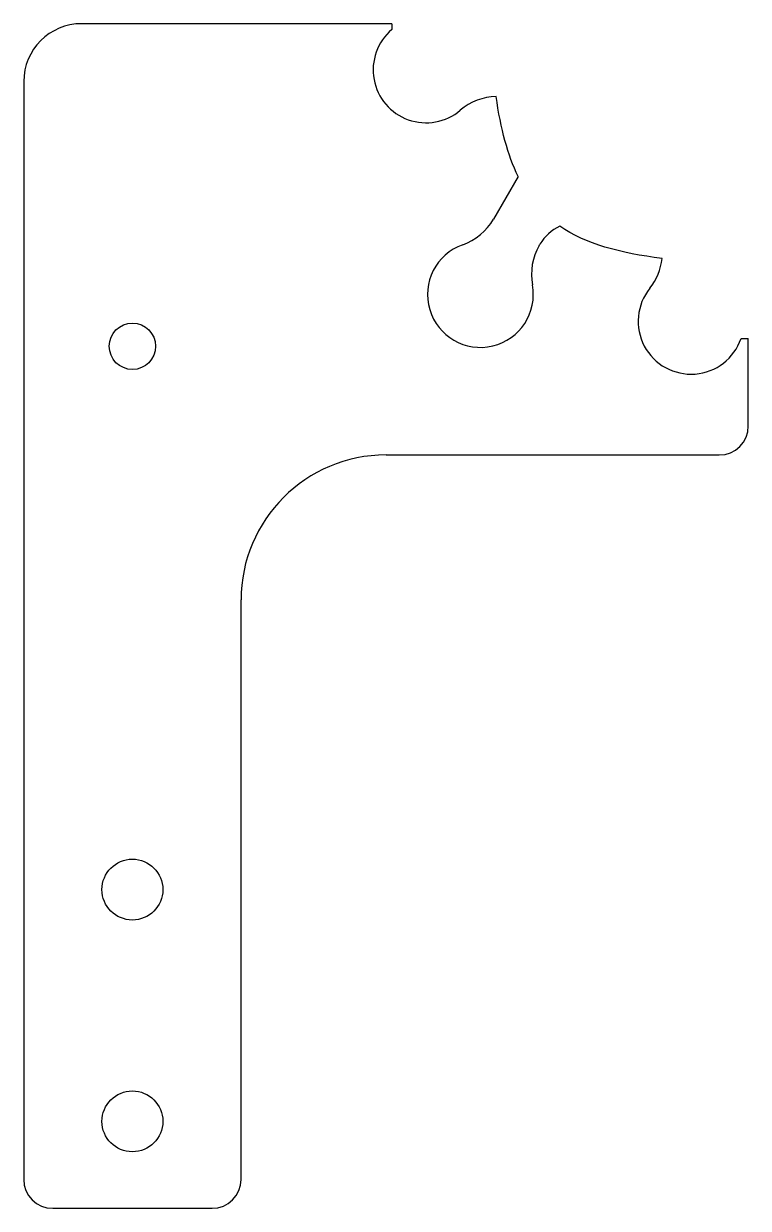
# Model space of a CAD drawing. Header units: millimetres. Extents: x -54.8 to -4.8, y -65.3 to 16.4.
import ezdxf

# ---------------------------------------------------------------- set-up
doc = ezdxf.new("R2010")
doc.units = ezdxf.units.MM

msp = doc.modelspace()

# ---------------------------------------------------------------- linework, layer by layer
at = {"color": 7, "linetype": 'Continuous', "lineweight": 25}
for p, q in [((-29.444, 16.446), (-50.848, 16.446)), ((-29.444, 16.446), (-29.444, 16.041)), ((-54.848, 12.446), (-54.848, -63.322)), ((-20.735, 5.901), (-22.434, 2.96)), ((-19.273, 1.135), (-19.222, 1.223)), ((-5.347, -5.292), (-4.848, -5.292)), ((-4.848, -11.322), (-4.848, -5.292)), ((-29.848, -13.322), (-6.848, -13.322)), ((-39.848, -63.322), (-39.848, -23.322)), ((-52.848, -65.322), (-41.848, -65.322))]:
    msp.add_line(p, q, dxfattribs=at)
for centre, radius in [((-47.348, -5.822), 1.6), ((-47.348, -43.322), 2.1), ((-47.348, -59.322), 2.1)]:
    msp.add_circle(centre, radius, dxfattribs=at)
for centre, radius, start, end in [((-50.848, 12.446), 4, 90, 180), ((-27.085, 13.255), 3.65, 130.26315, 310.40887), ((-22.126, 7.43), 4, 91.736, 130.40887), ((-25.898, 4.96), 4, 289.59113, 330), ((-16.624, -0.277), 3, 114.23422, 150), ((-23.333, -2.247), 3.65, 109.59113, 10.40887), ((-15.809, -0.865), 4, 150, 190.40887), ((-14.771, 0.68), 4, 321.35667, 353.61053), ((-8.796, -4.097), 3.65, 141.35667, 340.89454), ((-6.848, -11.322), 2, 270, 0), ((-29.848, -23.322), 10, 90, 180), ((-52.848, -63.322), 2, 180, 270), ((-41.848, -63.322), 2, 270, 0)]:
    msp.add_arc(centre, radius, start, end, dxfattribs=at)
for points in [[(-20.735, 5.901), (-21.444, 7.367), (-21.937, 9.189), (-22.248, 11.428)], [(-10.796, 0.235), (-13.699, 0.619), (-16.053, 1.221), (-17.855, 2.459)]]:
    msp.add_open_spline(points, degree=3, dxfattribs=at)

doc.saveas('drawing.dxf')
